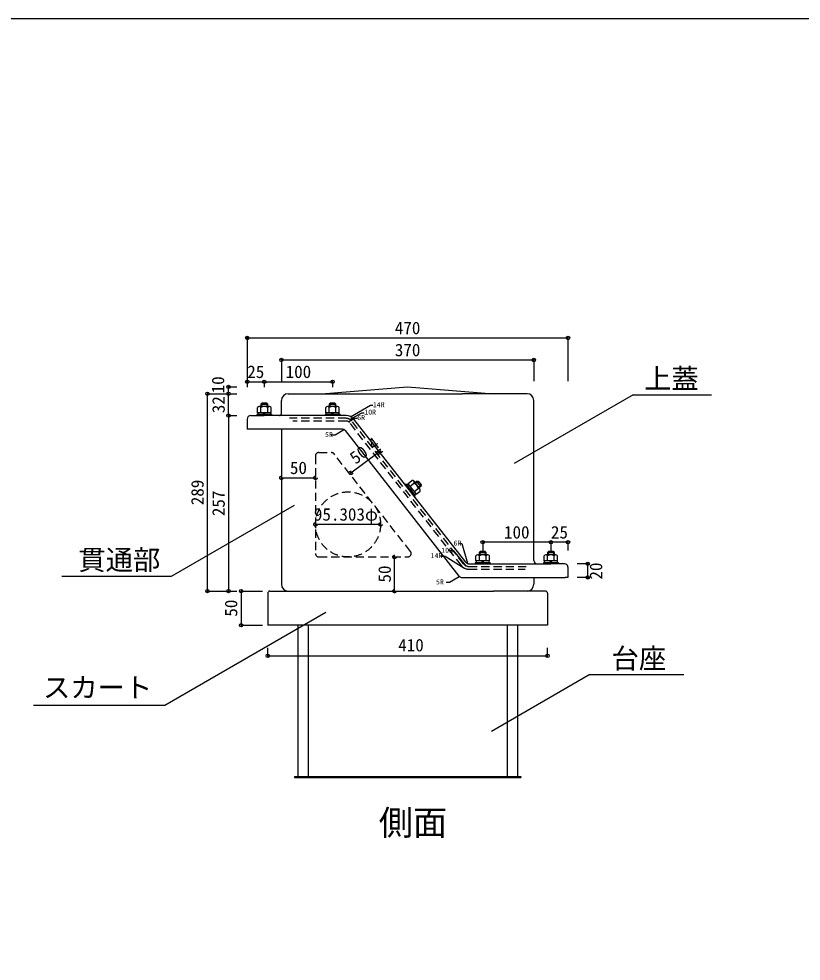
# Model space of a CAD drawing. Units: millimetres at full size, sheet at 1:10. Extents: x -10475 to 9199, y -10092 to 10143.
# Drawn here: x 6197 to 7343, y 8136 to 9516 of the extents above; entities that cross this region are included whole.
import ezdxf
from ezdxf.enums import TextEntityAlignment as Align

# ---------------------------------------------------------------- set-up
doc = ezdxf.new("R2010")
doc.units = ezdxf.units.MM
doc.header["$LTSCALE"] = 10
doc.header["$PDMODE"] = 32
doc.header["$PDSIZE"] = 5
doc.linetypes.add('DASHED1', pattern=[1.8, 1.2, -0.6])
for name, color, linetype in [('0-0_FRP', 7, 'Continuous'), ('0-1_SUS', 7, 'Continuous'), ('0-3_開口寸法', 2, 'DASHED1'), ('0-8_FRP寸法', 3, 'Continuous'), ('0-F_図面枠', 7, 'Continuous'), ('3-8', 4, 'Continuous')]:
    doc.layers.add(name, color=color, linetype=linetype)
doc.styles.add('ＭＳ ゴシック', font='')
doc.styles.get('ＭＳ ゴシック').set_extended_font_data('MS Gothic')

msp = doc.modelspace()

# ---------------------------------------------------------------- linework, layer by layer
at = {"layer": '0-0_FRP', "color": 4}
for p, q in [((6581.4, 8938.08), (6581.4, 8957.08)), ((6591.4, 8967.08), (6686.4, 8967.08)), ((6686.4, 8967.08), (6846.4, 8967.08)), ((6941.4, 8967.08), (6846.4, 8967.08)), ((6951.4, 8723.08), (6951.4, 8957.08)), ((6552.2, 8952.59), (6552.2, 8949.95)), ((6552.2, 8949.95), (6552.2, 8948.18)), ((6560.6, 8948.18), (6560.6, 8952.59)), ((6652.2, 8952.59), (6652.2, 8949.95)), ((6652.2, 8949.95), (6652.2, 8948.18)), ((6660.6, 8948.18), (6660.6, 8952.59)), ((6531.4, 8930.08), (6531.4, 8915.08)), ((6536.4, 8935.08), (6556.4, 8935.08)), ((6676.53, 8935.08), (6556.4, 8935.08)), ((6851.54, 8720.38), (6687.55, 8929.72)), ((6671.17, 8915.08), (6531.4, 8915.08)), ((6581.4, 8915.08), (6581.4, 8730.08)), ((6842.1, 8700), (6675.11, 8913.16)), ((6777.27, 8836.43), (6780.74, 8839.15)), ((6872.2, 8735.59), (6872.2, 8732.95)), ((6880.6, 8731.18), (6880.6, 8735.59)), ((6972.2, 8735.59), (6972.2, 8732.95)), ((6980.6, 8731.18), (6980.6, 8735.59)), ((6581.4, 8732.08), (6581.4, 8688.08)), ((6872.2, 8732.95), (6872.2, 8731.18)), ((6951.4, 8723.08), (6951.4, 8734.08)), ((6972.2, 8732.95), (6972.2, 8731.18)), ((6856.27, 8718.08), (6976.4, 8718.08)), ((6996.4, 8718.08), (6976.4, 8718.08)), ((6846.04, 8698.08), (6997.4, 8698.08)), ((6951.4, 8698.08), (6951.4, 8688.08)), ((6561.4, 8675.08), (6561.4, 8628.08)), ((6564.4, 8678.08), (6591.4, 8678.08)), ((6571.4, 8678.08), (6640.4, 8678.08)), ((6591.4, 8678.08), (6618.4, 8678.08)), ((6630.4, 8678.08), (6640.4, 8678.08)), ((6640.4, 8678.08), (6892.4, 8678.08)), ((6968.4, 8678.08), (6892.4, 8678.08)), ((6971.4, 8675.08), (6971.4, 8628.08)), ((6971.4, 8628.08), (6561.4, 8628.08))]:
    msp.add_line(p, q, dxfattribs=at)
at = {"layer": '0-0_FRP', "color": 2}
for p, q in [((7096.94, 8965.55), (6922.75, 8864.98)), ((7096.94, 8965.55), (7211.53, 8965.55)), ((6420.42, 8699.82), (6600.73, 8803.92)), ((6259.51, 8699.82), (6420.42, 8699.82)), ((6410.67, 8510.88), (6646.68, 8647.14)), ((6218.07, 8510.88), (6410.67, 8510.88))]:
    msp.add_line(p, q, dxfattribs=at)
at = {"layer": '0-0_FRP'}
for p, q in [((6546.58, 8939.18), (6546.58, 8946.76)), ((6563.76, 8948.18), (6549.04, 8948.18)), ((6552.9, 8953.29), (6551.4, 8951.79)), ((6551.4, 8951.79), (6551.4, 8948.18)), ((6551.4, 8951.79), (6561.4, 8951.79)), ((6551.49, 8939.18), (6551.49, 8946.76)), ((6559.9, 8953.29), (6552.9, 8953.29)), ((6561.4, 8951.79), (6559.9, 8953.29)), ((6561.3, 8939.18), (6561.3, 8946.76)), ((6561.4, 8948.18), (6561.4, 8951.79)), ((6566.21, 8939.18), (6566.21, 8946.76)), ((6646.58, 8939.18), (6646.58, 8946.76)), ((6663.76, 8948.18), (6649.04, 8948.18)), ((6652.9, 8953.29), (6651.4, 8951.79)), ((6651.4, 8951.79), (6651.4, 8948.18)), ((6651.4, 8951.79), (6661.4, 8951.79)), ((6651.49, 8939.18), (6651.49, 8946.76)), ((6659.9, 8953.29), (6652.9, 8953.29)), ((6661.4, 8951.79), (6659.9, 8953.29)), ((6661.3, 8939.18), (6661.3, 8946.76)), ((6661.4, 8948.18), (6661.4, 8951.79)), ((6666.21, 8939.18), (6666.21, 8946.76)), ((6566.21, 8939.18), (6546.58, 8939.18)), ((6547.2, 8936.68), (6547.2, 8939.18)), ((6556.16, 8939.18), (6547.46, 8939.18)), ((6555.02, 8936.68), (6547.46, 8936.68)), ((6554.75, 8939.18), (6555.89, 8936.68)), ((6558.04, 8936.68), (6556.9, 8939.18)), ((6567.4, 8936.68), (6557.16, 8936.68)), ((6565.86, 8939.18), (6558.31, 8939.18)), ((6565.6, 8939.18), (6565.6, 8936.68)), ((6567.4, 8936.68), (6567.4, 8935.08)), ((6666.21, 8939.18), (6646.58, 8939.18)), ((6647.2, 8936.68), (6647.2, 8939.18)), ((6656.16, 8939.18), (6647.46, 8939.18)), ((6655.02, 8936.68), (6647.46, 8936.68)), ((6654.75, 8939.18), (6655.89, 8936.68)), ((6658.04, 8936.68), (6656.9, 8939.18)), ((6667.4, 8936.68), (6657.16, 8936.68)), ((6665.86, 8939.18), (6658.31, 8939.18)), ((6665.6, 8939.18), (6665.6, 8936.68)), ((6667.4, 8936.68), (6667.4, 8935.08)), ((6764.02, 8834.69), (6762.76, 8833.71)), ((6764.02, 8834.69), (6770.33, 8826.64)), ((6767.1, 8834.82), (6765.13, 8833.28)), ((6765.25, 8833.12), (6777.59, 8817.38)), ((6766.72, 8835.3), (6772.69, 8839.98)), ((6766.72, 8835.3), (6778.83, 8819.85)), ((6766.94, 8835.03), (6771.6, 8829.08)), ((6769.75, 8831.44), (6775.72, 8836.12)), ((6775.32, 8838.92), (6784.4, 8827.33)), ((6776.77, 8837.06), (6779.61, 8839.29)), ((6785.78, 8831.41), (6779.61, 8839.29)), ((6779.61, 8839.29), (6781.72, 8839.03)), ((6771.76, 8828.87), (6770.49, 8826.43)), ((6771.66, 8824.95), (6776.32, 8819)), ((6771.82, 8824.74), (6773.08, 8827.18)), ((6772.92, 8827.39), (6778.28, 8820.54)), ((6775.8, 8823.71), (6781.77, 8828.39)), ((6776.48, 8818.79), (6778.45, 8820.33)), ((6778.83, 8819.85), (6784.8, 8824.53)), ((6785.78, 8831.41), (6782.94, 8829.19)), ((6777.59, 8817.38), (6776.33, 8816.39)), ((6872.9, 8736.29), (6871.4, 8734.79)), ((6879.9, 8736.29), (6872.9, 8736.29)), ((6881.4, 8734.79), (6879.9, 8736.29)), ((6972.9, 8736.29), (6971.4, 8734.79)), ((6979.9, 8736.29), (6972.9, 8736.29)), ((6981.4, 8734.79), (6979.9, 8736.29)), ((6866.58, 8722.18), (6866.58, 8729.76)), ((6886.21, 8722.18), (6866.58, 8722.18)), ((6867.2, 8719.68), (6867.2, 8722.18)), ((6876.16, 8722.18), (6867.46, 8722.18)), ((6883.76, 8731.18), (6869.04, 8731.18)), ((6871.4, 8734.79), (6871.4, 8731.18)), ((6871.4, 8734.79), (6881.4, 8734.79)), ((6871.49, 8722.18), (6871.49, 8729.76)), ((6874.75, 8722.18), (6875.89, 8719.68)), ((6878.04, 8719.68), (6876.9, 8722.18)), ((6885.86, 8722.18), (6878.31, 8722.18)), ((6881.3, 8722.18), (6881.3, 8729.76)), ((6881.4, 8731.18), (6881.4, 8734.79)), ((6885.6, 8722.18), (6885.6, 8719.68)), ((6886.21, 8722.18), (6886.21, 8729.76)), ((6966.58, 8722.18), (6966.58, 8729.76)), ((6986.21, 8722.18), (6966.58, 8722.18)), ((6967.2, 8719.68), (6967.2, 8722.18)), ((6976.16, 8722.18), (6967.46, 8722.18)), ((6983.76, 8731.18), (6969.04, 8731.18)), ((6971.4, 8734.79), (6971.4, 8731.18)), ((6971.4, 8734.79), (6981.4, 8734.79)), ((6971.49, 8722.18), (6971.49, 8729.76)), ((6974.75, 8722.18), (6975.89, 8719.68)), ((6978.04, 8719.68), (6976.9, 8722.18)), ((6985.86, 8722.18), (6978.31, 8722.18)), ((6981.3, 8722.18), (6981.3, 8729.76)), ((6981.4, 8731.18), (6981.4, 8734.79)), ((6985.6, 8722.18), (6985.6, 8719.68)), ((6986.21, 8722.18), (6986.21, 8729.76)), ((6875.02, 8719.68), (6867.46, 8719.68)), ((6887.4, 8719.68), (6877.16, 8719.68)), ((6887.4, 8719.68), (6887.4, 8718.08)), ((6975.02, 8719.68), (6967.46, 8719.68)), ((6987.4, 8719.68), (6977.16, 8719.68)), ((6987.4, 8719.68), (6987.4, 8718.08))]:
    msp.add_line(p, q, dxfattribs=at)
at = {"layer": '0-0_FRP', "linetype": 'DASHED1'}
for p, q in [((6676.53, 8931.08), (6593.26, 8931.08)), ((6676.53, 8927.08), (6598.35, 8927.08)), ((6845.25, 8715.45), (6681.25, 8924.78)), ((6848.39, 8717.91), (6684.4, 8927.25)), ((6856.27, 8714.08), (6943.43, 8714.08)), ((6856.27, 8710.08), (6938.43, 8710.08))]:
    msp.add_line(p, q, dxfattribs=at)
at = {"layer": '0-0_FRP', "color": 4}
for points in [[(6640.4, 8967.08), (6766.4, 8977.08), (6892.4, 8967.08)], [(6785.92, 8832.54), (6783.84, 8830.91), (6782.45, 8829.82)], [(7001.4, 8713.08), (7001.4, 8698.08), (6997.4, 8698.08)]]:
    msp.add_lwpolyline(points, dxfattribs=at)
at = {"layer": '0-0_FRP'}
for points in [[(6565.4, 8936.68), (6545.4, 8936.68), (6545.4, 8935.08)], [(6665.4, 8936.68), (6645.4, 8936.68), (6645.4, 8935.08)], [(6781.72, 8839.03), (6786.04, 8833.52), (6785.78, 8831.41)], [(6885.4, 8719.68), (6865.4, 8719.68), (6865.4, 8718.08)], [(6985.4, 8719.68), (6965.4, 8719.68), (6965.4, 8718.08)]]:
    msp.add_lwpolyline(points, dxfattribs=at)
at = {"layer": '0-0_FRP', "color": 4}
for centre, radius, start, end in [((6591.4, 8957.08), 10, 90, 180), ((6941.4, 8957.08), 10, 0, 90), ((6536.4, 8930.08), 5, 90, 180), ((6578.4, 8938.08), 3, 270, 0), ((6676.53, 8921.08), 14, 38.07551, 90), ((6671.17, 8910.08), 5, 38.07551, 90), ((6956.4, 8723.08), 5, 180, 270), ((6856.27, 8724.08), 6, 218.07551, 270), ((6996.4, 8713.08), 5, 0, 90), ((6846.04, 8703.08), 5, 218.07551, 270), ((6591.4, 8688.08), 10, 180, 270), ((6941.4, 8688.08), 10, 270, 0), ((6564.4, 8675.08), 3, 90, 180), ((6968.4, 8675.08), 3, 0, 90)]:
    msp.add_arc(centre, radius, start, end, dxfattribs=at)
at = {"layer": '0-0_FRP'}
for centre, radius, start, end in [((6549.04, 8945.35), 2.83, 29.99985, 149.99985), ((6556.4, 8938.97), 9.21, 57.79585, 122.2043), ((6563.76, 8945.35), 2.83, 29.99985, 149.99985), ((6649.04, 8945.35), 2.83, 29.99985, 149.99985), ((6656.4, 8938.97), 9.21, 57.79585, 122.2043), ((6663.76, 8945.35), 2.83, 29.99985, 149.99985), ((6773.09, 8837.17), 2.83, 338.07566, 98.07566), ((6772.61, 8827.45), 9.21, 5.8712, 70.27966), ((6782.17, 8825.58), 2.83, 338.07566, 98.07566), ((6869.04, 8728.35), 2.83, 29.99985, 149.99985), ((6876.4, 8721.97), 9.21, 57.79585, 122.2043), ((6883.76, 8728.35), 2.83, 29.99985, 149.99985), ((6969.04, 8728.35), 2.83, 29.99985, 149.99985), ((6976.4, 8721.97), 9.21, 57.79585, 122.2043), ((6983.76, 8728.35), 2.83, 29.99985, 149.99985)]:
    msp.add_arc(centre, radius, start, end, dxfattribs=at)
at = {"layer": '0-0_FRP', "linetype": 'DASHED1'}
for centre, radius, start, end in [((6676.53, 8921.08), 10, 38.07551, 90), ((6676.53, 8921.08), 6, 38.07551, 90), ((6856.27, 8724.08), 14, 218.07551, 270), ((6856.27, 8724.08), 10, 218.07551, 270)]:
    msp.add_arc(centre, radius, start, end, dxfattribs=at)
at = {"layer": '0-1_SUS'}
for p, q in [((6605.4, 8628.08), (6605.4, 8406.58)), ((6620.4, 8628.08), (6620.4, 8406.58)), ((6912.4, 8628.08), (6912.4, 8406.58)), ((6927.4, 8628.08), (6927.4, 8406.58)), ((6600.4, 8406.58), (6932.4, 8406.58)), ((6600.4, 8406.58), (6600.4, 8405.08)), ((6600.4, 8405.08), (6932.4, 8405.08)), ((6932.4, 8406.58), (6932.4, 8405.08))]:
    msp.add_line(p, q, dxfattribs=at)
at = {"layer": '0-1_SUS', "color": 2}
for q in [(6889.26, 8472.67), (7171.3, 8555.98)]:
    msp.add_line((7033.56, 8555.98), q, dxfattribs=at)
at = {"layer": '0-3_開口寸法'}
for p, q in [((6631.4, 8876.08), (6631.4, 8733.08)), ((6636.4, 8881.08), (6654.62, 8881.08)), ((6770.58, 8736.16), (6658.55, 8879.16)), ((6636.4, 8728.08), (6766.64, 8728.08))]:
    msp.add_line(p, q, dxfattribs=at)
at = {"layer": '0-3_開口寸法', "color": 4, "linetype": 'Continuous'}
for p, q in [((6581.4, 8843.96), (6631.4, 8843.96)), ((6726.7, 8775.73), (6631.4, 8775.73)), ((6747.26, 8678.08), (6747.26, 8728.08))]:
    msp.add_line(p, q, dxfattribs=at)
msp.add_lwpolyline([(6683.22, 8851.14), (6723.46, 8880.82), (6726.68, 8883.19)], dxfattribs=at)
at = {"layer": '0-3_開口寸法'}
msp.add_circle((6679.05, 8775.73), 47.65, dxfattribs=at)
for centre, start, end in [((6636.4, 8876.08), 90, 180), ((6636.4, 8876.08), 90, 180), ((6654.62, 8876.08), 38.07551, 90), ((6766.64, 8733.08), 270, 38.07551), ((6636.4, 8733.08), 180, 270)]:
    msp.add_arc(centre, 5, start, end, dxfattribs=at)
at = {"layer": '0-3_開口寸法', "color": 6}
for p in [(6723.46, 8880.82), (6726.68, 8883.19), (6581.4, 8843.96), (6631.4, 8843.96), (6683.22, 8851.14), (6631.4, 8775.73), (6726.7, 8775.73), (6747.26, 8728.08), (6747.26, 8678.08)]:
    msp.add_point(p, dxfattribs=at)
at = {"layer": '0-8_FRP寸法', "color": 4}
for p, q in [((6531.4, 9048.75), (7001.4, 9048.75)), ((6581.4, 9016.51), (6951.4, 9016.51)), ((6531.4, 8984.6), (6556.4, 8984.6)), ((6556.4, 8984.6), (6656.4, 8984.6)), ((6503.88, 8967.08), (6503.88, 8977.08)), ((6682.63, 8933.24), (6711.91, 8950.15)), ((6711.91, 8950.15), (6715.49, 8950.15)), ((6679.69, 8926.14), (6688.66, 8931.32)), ((6681.89, 8929.41), (6699.14, 8939.36)), ((6688.66, 8931.32), (6692.57, 8931.32)), ((6699.14, 8939.36), (6702.93, 8939.36)), ((6976.4, 8749.58), (6876.4, 8749.58)), ((7001.4, 8749.58), (6976.4, 8749.58)), ((6830.83, 8736.84), (6833.39, 8736.84)), ((6833.39, 8736.84), (6851.2, 8715.37)), ((6815.45, 8729.4), (6821.43, 8729.4)), ((6821.43, 8729.4), (6848.88, 8711.96)), ((7030.38, 8698.08), (7030.38, 8718.08)), ((6841.76, 8698.81), (6827.72, 8690.7)), ((6827.72, 8690.7), (6823.04, 8690.7)), ((6522.3, 8678.08), (6522.3, 8628.08)), ((6561.4, 8583.23), (6971.4, 8583.23)), ((6561.4, 8583.23), (6971.4, 8583.23))]:
    msp.add_line(p, q, dxfattribs=at)
at = {"layer": '0-8_FRP寸法'}
for p, q in [((6531.4, 9048.75), (6531.4, 8985.65)), ((7001.4, 9048.75), (7001.4, 8985.65)), ((6581.4, 9016.51), (6581.4, 8985.65)), ((6951.4, 9016.51), (6951.4, 8985.65)), ((6531.4, 8984.6), (6531.4, 8976.57)), ((6556.4, 8984.6), (6556.4, 8976.57)), ((6656.4, 8984.6), (6656.4, 8976.57)), ((6503.88, 8977.08), (6516.33, 8977.08)), ((6472.97, 8967.08), (6503.88, 8967.08)), ((6472.97, 8967.08), (6502.68, 8967.08)), ((6503.88, 8967.08), (6516.33, 8967.08)), ((6503.88, 8935.08), (6516.33, 8935.08)), ((6503.88, 8935.08), (6516.33, 8935.08)), ((6503.88, 8935.08), (6516.33, 8935.08)), ((6876.4, 8749.58), (6876.4, 8737.67)), ((6976.4, 8749.58), (6976.4, 8737.67)), ((7001.4, 8749.58), (7001.4, 8737.67)), ((7030.38, 8718.08), (7014.65, 8718.08)), ((7030.38, 8698.08), (7014.65, 8698.08)), ((6472.97, 8678.08), (6503.88, 8678.08)), ((6472.97, 8678.08), (6502.68, 8678.08)), ((6503.88, 8678.08), (6516.33, 8678.08)), ((6503.88, 8678.08), (6516.33, 8678.08)), ((6522.3, 8678.08), (6553.73, 8678.08)), ((6522.3, 8678.08), (6553.73, 8678.08)), ((6522.3, 8628.08), (6553.73, 8628.08)), ((6561.4, 8583.23), (6561.4, 8594.74)), ((6561.4, 8583.23), (6561.4, 8594.74)), ((6971.4, 8583.23), (6971.4, 8594.74)), ((6971.4, 8583.23), (6971.4, 8594.74))]:
    msp.add_line(p, q, dxfattribs=at)
at = {"layer": '0-8_FRP寸法', "color": 4}
for points in [[(6674.11, 8914.67), (6660.07, 8906.56), (6655.39, 8906.56)], [(6844.12, 8747.7), (6846.07, 8747.7), (6854.25, 8718.79)]]:
    msp.add_lwpolyline(points, dxfattribs=at)
at = {"layer": '0-8_FRP寸法', "color": 6}
for p in [(6531.4, 9048.75), (7001.4, 9048.75), (6581.4, 9016.51), (6951.4, 9016.51), (6531.4, 8984.6), (6556.4, 8984.6), (6656.4, 8984.6), (6503.88, 8977.08), (6472.97, 8967.08), (6503.88, 8967.08), (6503.88, 8935.08), (6876.4, 8749.58), (6976.4, 8749.58), (7001.4, 8749.58), (7030.38, 8718.08), (7030.38, 8698.08), (6472.97, 8678.08), (6503.88, 8678.08), (6522.3, 8678.08), (6522.3, 8628.08), (6561.4, 8583.23), (6971.4, 8583.23)]:
    msp.add_point(p, dxfattribs=at)
at = {"layer": '0-F_図面枠'}
msp.add_lwpolyline([(9198.81, 6756.12), (9198.81, 9516.12), (5198.81, 9516.12), (5198.81, 6756.12)], dxfattribs=at)
at = {"layer": '3-8'}
for p, q in [((6472.97, 8678.08), (6472.97, 8967.08)), ((6503.88, 8935.08), (6503.88, 8967.08)), ((6503.88, 8935.08), (6503.88, 8678.08))]:
    msp.add_line(p, q, dxfattribs=at)

# ---------------------------------------------------------------- texts
at = {"layer": '0-0_FRP', "color": 2, "style": 'ＭＳ ゴシック'}
for s, p in [('上蓋', (7112.96, 8965.74)), ('貫通部', (6283.94, 8700.31)), ('スカート', (6232.09, 8513.45))]:
    msp.add_text(s, height=29.33, dxfattribs=at).set_placement(p, align=Align.BOTTOM_LEFT)
at = {"layer": '0-0_FRP', "color": 6, "style": 'ＭＳ ゴシック'}
msp.add_text('側面', height=36.66, dxfattribs=at).set_placement((6724.17, 8309.72), align=Align.BOTTOM_LEFT)
at = {"layer": '0-1_SUS', "color": 2, "style": 'ＭＳ ゴシック'}
msp.add_text('台座', height=29.33, dxfattribs=at).set_placement((7065.31, 8556.06), align=Align.BOTTOM_LEFT)
at = {"layer": '0-3_開口寸法', "color": 3, "style": 'ＭＳ ゴシック'}
for s, rotation, p in [('4', 36.402, (6720.04, 8878.29)), ('50', 36.402, (6693.28, 8858.56)), ('50', 90, (6747.26, 8690.58))]:
    msp.add_text(s, height=18.33, rotation=rotation, dxfattribs=at).set_placement(p, align=Align.BOTTOM_LEFT)
for s, p in [('50', (6593.9, 8843.96)), ('95.303φ', (6629.05, 8775.73))]:
    msp.add_text(s, height=18.33, dxfattribs=at).set_placement(p, align=Align.BOTTOM_LEFT)
at = {"layer": '0-8_FRP寸法', "style": 'ＭＳ ゴシック'}
for s, p in [('470', (6747.65, 9048.75)), ('370', (6747.65, 9016.51)), ('25', (6531.4, 8984.6)), ('100', (6587.65, 8984.6)), ('100', (6907.65, 8749.58)), ('25', (6976.4, 8749.58)), ('410', (6752.64, 8584.28))]:
    msp.add_text(s, height=18.33, dxfattribs=at).set_placement(p, align=Align.BOTTOM_LEFT)
for s, p in [('10', (6503.16, 8967.62)), ('32', (6503.88, 8938.58)), ('289', (6472.97, 8803.83)), ('257', (6503.88, 8787.83)), ('20', (7057, 8694.95)), ('50', (6522.3, 8640.58))]:
    msp.add_text(s, height=18.33, rotation=90, dxfattribs=at).set_placement(p, align=Align.BOTTOM_LEFT)
at = {"layer": '0-8_FRP寸法', "color": 6, "style": 'ＭＳ ゴシック'}
for s, p in [('10R', (6702.93, 8934.36)), ('14R', (6715.49, 8945.15)), ('6R', (6692.57, 8926.32)), ('5R', (6645.39, 8901.56)), ('6R', (6833.61, 8742.56)), ('10R', (6815.63, 8732.08)), ('14R', (6800.04, 8724.13)), ('5R', (6808.04, 8685.7))]:
    msp.add_text(s, height=7.331, dxfattribs=at).set_placement(p, align=Align.BOTTOM_LEFT)

doc.saveas('drawing.dxf')
